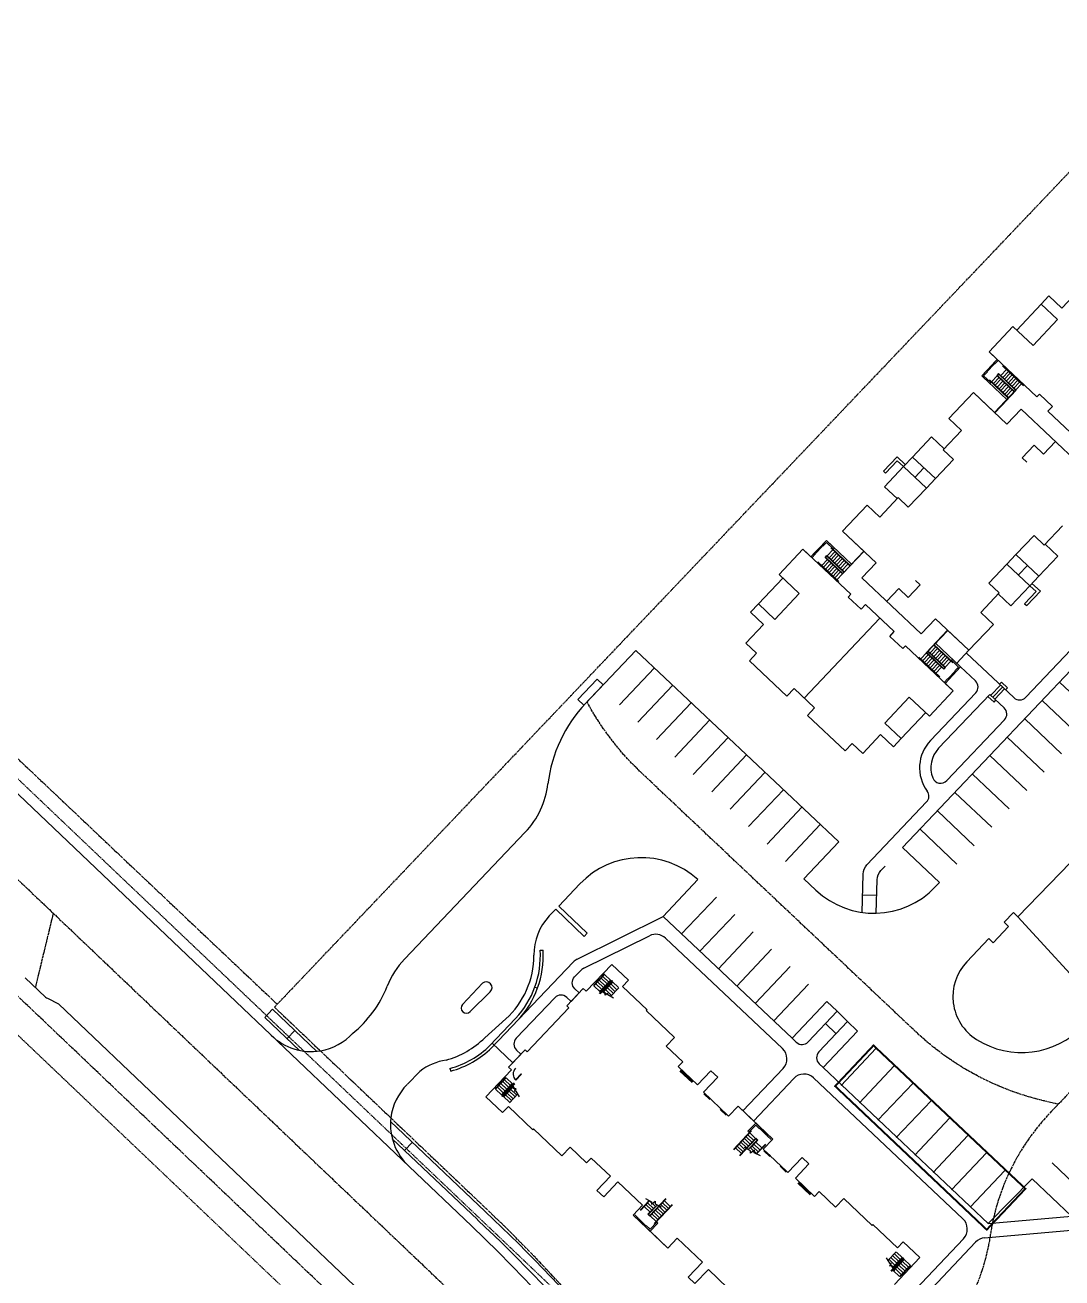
# Model space of a CAD drawing. Header units: feet. Extents: x 2327405 to 2393004, y 6977726 to 7089689.
# Drawn here: x 2341742.8 to 2342110.9, y 7039586.6 to 7040031.4 of the extents above; entities that cross this region are included whole.
import ezdxf

# ---------------------------------------------------------------- set-up
doc = ezdxf.new("R2010")
doc.units = ezdxf.units.FT
doc.header["$MEASUREMENT"] = 0
for name, pattern in [('CNTR50', [0.9, 0.75, -0.05, 0.05, -0.05]), ('HIDN50', [0.1875, 0.125, -0.0625]), ('PHANTOM2', [1.25, 0.625, -0.125, 0.125, -0.125, 0.125, -0.125]), ('PHNTM50', [1.5, 1, -0.1, 0.1, -0.1, 0.1, -0.1])]:
    doc.linetypes.add(name, pattern=pattern)
doc.layers.get('0').update_dxf_attribs({"linetype": 'CONTINUOUS'})
for name, color, linetype in [('e-sd cl', 252, 'CNTR50'), ('s-adjoiner', 252, 'PHANTOM2'), ('s-apts', 252, 'CONTINUOUS'), ('s-apts-sd', 252, 'CNTR50'), ('s-curb', 55, 'CONTINUOUS'), ('s-EASE', 251, 'HIDN50'), ('s-row', 252, 'PHNTM50'), ('s-w', 251, 'HIDN50')]:
    doc.layers.add(name, color=color, linetype=linetype)

# ---------------------------------------------------------------- blocks, each defined once
blk = doc.blocks.new('2005042-10b')
at = {"layer": 's-adjoiner'}
blk.add_line((2341831.33988, 7039682.74116), (2342185.32556, 7040054.66391), dxfattribs=at)
at = {"layer": 's-apts'}
for p, q in [((2342103.50661, 7039932.31971), (2342094.81566, 7039923.10496)), ((2342086.55392, 7039911.30892), (2342087.869, 7039912.70326)), ((2342088.23274, 7039912.36019), (2342086.91766, 7039910.96586)), ((2342084.03812, 7039908.64149), (2342082.37998, 7039906.88341)), ((2342083.08678, 7039906.90409), (2342084.40186, 7039908.29842)), ((2342084.40186, 7039908.29842), (2342084.03812, 7039908.64149)), ((2342084.33435, 7039908.5912), (2342086.62144, 7039911.01614)), ((2342084.45559, 7039908.47685), (2342086.74268, 7039910.90179)), ((2342086.91766, 7039910.96586), (2342086.55392, 7039911.30892)), ((2342089.18728, 7039906.93517), (2342091.18848, 7039909.05699)), ((2342089.79415, 7039910.37207), (2342097.25083, 7039903.33926)), ((2342089.85414, 7039906.30622), (2342091.85534, 7039908.42804)), ((2342089.9085, 7039910.49332), (2342097.36518, 7039903.4605)), ((2342090.52099, 7039905.67727), (2342092.5222, 7039907.79909)), ((2342082.37998, 7039906.88341), (2342085.2899, 7039904.1389)), ((2342085.63297, 7039904.50264), (2342083.08678, 7039906.90409)), ((2342085.04843, 7039905.34033), (2342091.77763, 7039898.99364)), ((2342085.16278, 7039905.46157), (2342091.89198, 7039899.11489)), ((2342085.63297, 7039904.50264), (2342085.2899, 7039904.1389)), ((2342087.89147, 7039906.89726), (2342085.89026, 7039904.77544)), ((2342088.55833, 7039906.26831), (2342086.55712, 7039904.14649)), ((2342089.22518, 7039905.63936), (2342087.22398, 7039903.51754)), ((2342088.39917, 7039907.67848), (2342087.77022, 7039907.01162)), ((2342087.77022, 7039907.01162), (2342093.89319, 7039901.23671)), ((2342089.89204, 7039905.01041), (2342087.89084, 7039902.88859)), ((2342088.40607, 7039907.44287), (2342088.00582, 7039907.01851)), ((2342088.02098, 7039907.00422), (2342094.00754, 7039901.35796)), ((2342088.39917, 7039907.67848), (2342094.61307, 7039901.8178)), ((2342088.42122, 7039907.42858), (2342094.40778, 7039901.78232)), ((2342090.5589, 7039904.38146), (2342088.55769, 7039902.25964)), ((2342091.22576, 7039903.75251), (2342089.22455, 7039901.63069)), ((2342091.18785, 7039905.04832), (2342093.18906, 7039907.17014)), ((2342091.85471, 7039904.41937), (2342093.85591, 7039906.54119)), ((2342092.52157, 7039903.79042), (2342094.52277, 7039905.91224)), ((2342093.18842, 7039903.16147), (2342095.18963, 7039905.28329)), ((2342093.85528, 7039902.53252), (2342095.85649, 7039904.65434)), ((2342094.52214, 7039901.90357), (2342096.52334, 7039904.02539)), ((2342086.94614, 7039893.87096), (2342094.40778, 7039901.78232)), ((2342087.03708, 7039893.7852), (2342094.61307, 7039901.8178)), ((2342091.89262, 7039903.12356), (2342089.89141, 7039901.00174)), ((2342092.55947, 7039902.49461), (2342090.55827, 7039900.37279)), ((2342093.22633, 7039901.86566), (2342091.22512, 7039899.74384)), ((2342057.81612, 7039878.04502), (2342064.56304, 7039885.19858)), ((2342064.56304, 7039885.19858), (2342069.04887, 7039880.96774)), ((2342100.96253, 7039882.25504), (2342096.73141, 7039877.7689)), ((2342104.35744, 7039879.05311), (2342100.96253, 7039882.25504)), ((2342108.58856, 7039883.53924), (2342104.35744, 7039879.05311)), ((2342052.36269, 7039878.09273), (2342047.55978, 7039873.00034)), ((2342052.40587, 7039876.68105), (2342048.28909, 7039872.31615)), ((2342096.73141, 7039877.7689), (2342098.42886, 7039876.16794)), ((2342054.61419, 7039874.6501), (2342047.86726, 7039867.49654)), ((2342061.87773, 7039874.21428), (2342058.6758, 7039870.81937)), ((2342062.73742, 7039866.98863), (2342065.93935, 7039870.38354)), ((2342047.86726, 7039867.49654), (2342052.35309, 7039863.26571)), ((2342025.67041, 7039846.39158), (2342023.38332, 7039843.96665)), ((2342025.79166, 7039846.27723), (2342023.50457, 7039843.85229)), ((2342025.6029, 7039846.68436), (2342027.26104, 7039848.44244)), ((2342025.96664, 7039846.3413), (2342025.6029, 7039846.68436)), ((2342027.28172, 7039847.73563), (2342025.96664, 7039846.3413)), ((2342027.26104, 7039848.44244), (2342030.17096, 7039845.69793)), ((2342029.8279, 7039845.33419), (2342027.28172, 7039847.73563)), ((2342028.84312, 7039845.74751), (2342035.57232, 7039839.40083)), ((2342028.95747, 7039845.86876), (2342035.68667, 7039839.52207)), ((2342029.8279, 7039845.33419), (2342030.17096, 7039845.69793)), ((2342109.42376, 7039842.88793), (2342104.93793, 7039847.11877)), ((2342023.08709, 7039844.01693), (2342021.77202, 7039842.62259)), ((2342022.13576, 7039842.27953), (2342023.45083, 7039843.67387)), ((2342023.45083, 7039843.67387), (2342023.08709, 7039844.01693)), ((2342027.6073, 7039841.64375), (2342025.6061, 7039839.52194)), ((2342028.27416, 7039841.0148), (2342026.27295, 7039838.89298)), ((2342026.8192, 7039842.38706), (2342027.44815, 7039843.05392)), ((2342026.8192, 7039842.38706), (2342033.0331, 7039836.52638)), ((2342027.0548, 7039842.39395), (2342027.45504, 7039842.81832)), ((2342027.06995, 7039842.37966), (2342033.05652, 7039836.7334)), ((2342027.44815, 7039843.05392), (2342033.57111, 7039837.27901)), ((2342027.4702, 7039842.80402), (2342033.45676, 7039837.15776)), ((2342027.56939, 7039842.93956), (2342029.5706, 7039845.06138)), ((2342028.23625, 7039842.31061), (2342030.23746, 7039844.43243)), ((2342028.90311, 7039841.68166), (2342030.90432, 7039843.80348)), ((2342029.56997, 7039841.05271), (2342031.57117, 7039843.17453)), ((2342030.23682, 7039840.42376), (2342032.23803, 7039842.54558)), ((2342030.90368, 7039839.79481), (2342032.90489, 7039841.91663)), ((2342031.57054, 7039839.16586), (2342033.57175, 7039841.28768)), ((2342040.60909, 7039844.55899), (2342033.0331, 7039836.52638)), ((2342040.51816, 7039844.64475), (2342033.05652, 7039836.7334)), ((2342091.35167, 7039840.00093), (2342094.5536, 7039843.39584)), ((2342102.67683, 7039835.73437), (2342109.42376, 7039842.88793)), ((2342024.0974, 7039840.71577), (2342031.55408, 7039833.68296)), ((2342024.21176, 7039840.83701), (2342031.66844, 7039833.8042)), ((2342028.94102, 7039840.38585), (2342026.93981, 7039838.26403)), ((2342029.60787, 7039839.7569), (2342027.60667, 7039837.63508)), ((2342030.27473, 7039839.12795), (2342028.27353, 7039837.00613)), ((2342030.94159, 7039838.499), (2342028.94038, 7039836.37718)), ((2342031.60845, 7039837.87005), (2342029.60724, 7039835.74823)), ((2342032.2753, 7039837.2411), (2342030.2741, 7039835.11928)), ((2342032.94216, 7039836.61215), (2342030.94096, 7039834.49033)), ((2342032.2374, 7039838.53691), (2342034.2386, 7039840.65873)), ((2342032.90426, 7039837.90796), (2342034.90546, 7039840.02978)), ((2342098.61522, 7039839.56511), (2342095.41329, 7039836.1702)), ((2342142.23632, 7039839.34044), (2342098.04735, 7039792.74568)), ((2342003.10323, 7039825.865), (2342011.79419, 7039835.07976)), ((2342060.55961, 7039832.61557), (2342056.32849, 7039828.12944)), ((2342058.86216, 7039834.21654), (2342060.55961, 7039832.61557)), ((2342099.4749, 7039832.33946), (2342092.72798, 7039825.1859)), ((2342052.93358, 7039831.33137), (2342048.70246, 7039826.84524)), ((2342056.32849, 7039828.12944), (2342052.93358, 7039831.33137)), ((2342092.72798, 7039825.1859), (2342088.24215, 7039829.41673)), ((2342019.4098, 7039792.38638), (2342046.28315, 7039820.87938)), ((2342070.25394, 7039816.59928), (2342062.67795, 7039808.56667)), ((2342070.34488, 7039816.51351), (2342062.88324, 7039808.60215)), ((2342064.06469, 7039808.51881), (2342066.0659, 7039810.64063)), ((2342064.73155, 7039807.88986), (2342066.73275, 7039810.01168)), ((2342072.12824, 7039804.9229), (2342065.39904, 7039811.26958)), ((2342072.24259, 7039805.04415), (2342065.51339, 7039811.39083)), ((2341941.85755, 7039790.648), (2341959.64636, 7039809.34736)), ((2342031.63633, 7039741.38822), (2341959.64636, 7039809.34736)), ((2342067.38252, 7039799.89116), (2342059.92584, 7039806.92397)), ((2342067.49687, 7039800.01241), (2342060.04019, 7039807.04522)), ((2342062.76888, 7039808.48091), (2342060.76768, 7039806.35909)), ((2342063.43574, 7039807.85196), (2342061.43453, 7039805.73014)), ((2342064.1026, 7039807.22301), (2342062.10139, 7039805.10119)), ((2342068.89185, 7039802.706), (2342062.67795, 7039808.56667)), ((2342064.76945, 7039806.59406), (2342062.76825, 7039804.47224)), ((2342068.8698, 7039802.95589), (2342062.88324, 7039808.60215)), ((2342069.27004, 7039803.38026), (2342063.28348, 7039809.02652)), ((2342069.5208, 7039803.37286), (2342063.39783, 7039809.14777)), ((2342065.43631, 7039805.96511), (2342063.43511, 7039803.84329)), ((2342065.3984, 7039807.26091), (2342067.39961, 7039809.38273)), ((2342066.06526, 7039806.63196), (2342068.06647, 7039808.75378)), ((2342066.73212, 7039806.00301), (2342068.73333, 7039808.12483)), ((2342067.39898, 7039805.37406), (2342069.40018, 7039807.49588)), ((2342068.06583, 7039804.74511), (2342070.06704, 7039806.86693)), ((2342068.73269, 7039804.11616), (2342070.7339, 7039806.23798)), ((2342069.39955, 7039803.48721), (2342071.40076, 7039805.60903)), ((2342071.65805, 7039805.88183), (2342072.00112, 7039806.24558)), ((2342071.65805, 7039805.88183), (2342074.20424, 7039803.48039)), ((2342074.91104, 7039803.50106), (2342072.00112, 7039806.24558)), ((2342073.5167, 7039804.81614), (2342077.86218, 7039809.42352)), ((2342076.94374, 7039808.44973), (2342093.81821, 7039792.62196)), ((2341953.8347, 7039790.08017), (2341966.19091, 7039803.16926)), ((2342116.25903, 7039804.68276), (2342054.32765, 7039739.37961)), ((2342066.10317, 7039805.33615), (2342064.10196, 7039803.21434)), ((2342066.77003, 7039804.7072), (2342064.76882, 7039802.58538)), ((2342067.43688, 7039804.07825), (2342065.43568, 7039801.95643)), ((2342068.10374, 7039803.4493), (2342066.10254, 7039801.32748)), ((2342068.88495, 7039802.9416), (2342069.2852, 7039803.36596)), ((2342068.89185, 7039802.706), (2342069.5208, 7039803.37286)), ((2342072.83543, 7039801.90762), (2342070.54833, 7039799.48269)), ((2342072.95667, 7039801.79327), (2342070.66958, 7039799.36833)), ((2342074.20424, 7039803.48039), (2342072.88916, 7039802.08605)), ((2342072.88916, 7039802.08605), (2342073.2529, 7039801.74298)), ((2342073.2529, 7039801.74298), (2342074.91104, 7039803.50106)), ((2342080.14217, 7039798.59442), (2342074.91104, 7039803.50106)), ((2341960.37924, 7039783.90207), (2341972.73545, 7039796.99115)), ((2342069.05828, 7039798.02428), (2342070.37336, 7039799.41862)), ((2342070.7371, 7039799.07555), (2342069.42202, 7039797.68122)), ((2342070.37336, 7039799.41862), (2342070.7371, 7039799.07555)), ((2342085.62454, 7039793.45212), (2342089.06333, 7039797.07813)), ((2342088.70053, 7039797.42219), (2342089.38867, 7039798.14779)), ((2342089.38867, 7039798.14779), (2342091.5768, 7039796.09539)), ((2342123.1265, 7039785.76619), (2342110.06592, 7039798.15243)), ((2342064.18266, 7039777.38236), (2342080.26657, 7039794.34194)), ((2342067.08503, 7039774.62986), (2342085.25985, 7039793.79418)), ((2342084.57573, 7039793.06482), (2342086.75984, 7039791.01618)), ((2342085.25985, 7039793.79418), (2342090.35345, 7039789.01654)), ((2342086.35013, 7039792.76399), (2342089.78892, 7039796.39)), ((2342087.07572, 7039792.07586), (2342090.51451, 7039795.70187)), ((2342090.88866, 7039795.36979), (2342091.5768, 7039796.09539)), ((2341966.92379, 7039777.72397), (2341979.27999, 7039790.81305)), ((2342086.75984, 7039791.01618), (2342087.44798, 7039791.74178)), ((2342116.93334, 7039779.23589), (2342103.87277, 7039791.62213)), ((2341973.46833, 7039771.54586), (2341985.82454, 7039784.63495)), ((2342053.78441, 7039778.06476), (2342062.47536, 7039787.27952)), ((2342090.47785, 7039784.76406), (2342069.98884, 7039763.15955)), ((2342110.74018, 7039772.70559), (2342097.67961, 7039785.09183)), ((2341980.01287, 7039765.36776), (2341992.36908, 7039778.45684)), ((2342104.54703, 7039766.17529), (2342091.48645, 7039778.56153)), ((2341986.55741, 7039759.18966), (2341998.91362, 7039772.27874)), ((2342098.35387, 7039759.64499), (2342085.2933, 7039772.03123)), ((2341993.10196, 7039753.01155), (2342005.45816, 7039766.10064)), ((2342092.16072, 7039753.11469), (2342079.10014, 7039765.50093)), ((2341999.6465, 7039746.83345), (2342012.00271, 7039759.92253)), ((2342085.96757, 7039746.58438), (2342072.907, 7039758.97062)), ((2342006.19104, 7039740.65535), (2342018.54725, 7039753.74443)), ((2342079.77443, 7039740.05407), (2342066.71385, 7039752.44031)), ((2341877.54781, 7039699.83275), (2341920.36613, 7039744.84278)), ((2342012.73558, 7039734.47724), (2342025.09179, 7039747.56633)), ((2342073.58128, 7039733.52375), (2342060.52071, 7039745.91)), ((2342019.28013, 7039728.29914), (2342031.63633, 7039741.38822)), ((2342067.38827, 7039726.99332), (2342054.32765, 7039739.37961)), ((2341939.74098, 7039726.49794), (2341932.24529, 7039718.62244)), ((2341981.64736, 7039728.01754), (2341969.29487, 7039714.93238)), ((2342023.55182, 7039724.26662), (2342019.28013, 7039728.29914)), ((2342067.38827, 7039726.99332), (2342065.91322, 7039725.43796)), ((2341988.19562, 7039721.84337), (2341975.83941, 7039708.75428)), ((2341931.16112, 7039717.48333), (2341928.90856, 7039715.11663)), ((2341941.30213, 7039707.83139), (2341931.16112, 7039717.48333)), ((2341942.3863, 7039708.9705), (2341932.24529, 7039718.62244)), ((2341938.78916, 7039699.79664), (2341969.29487, 7039714.93238)), ((2342015.10667, 7039671.68566), (2341969.29487, 7039714.93238)), ((2341994.74016, 7039715.66526), (2341982.38396, 7039702.57618)), ((2342093.65312, 7039716.33373), (2342090.39004, 7039712.89279)), ((2342091.94355, 7039711.37861), (2342090.39004, 7039712.89279)), ((2342095.18364, 7039714.84196), (2342093.65312, 7039716.33373)), ((2341941.19975, 7039696.52739), (2341964.49995, 7039708.08804)), ((2341942.3863, 7039708.9705), (2341941.30213, 7039707.83139)), ((2342001.28471, 7039709.48716), (2341988.9285, 7039696.39807)), ((2342011.69122, 7039668.03392), (2341970.15453, 7039707.2449)), ((2342007.82925, 7039703.30906), (2341995.47304, 7039690.21997)), ((2342084.88624, 7039707.08897), (2342077.09929, 7039698.87756)), ((2342086.49681, 7039705.51917), (2342084.88624, 7039707.08897)), ((2341908.40062, 7039668.30449), (2341937.38955, 7039698.76463)), ((2341948.48007, 7039694.5126), (2341944.63094, 7039690.46812)), ((2341948.6008, 7039694.3977), (2341944.75167, 7039690.35322)), ((2341950.77687, 7039692.2117), (2341948.54335, 7039694.33734)), ((2342014.37379, 7039697.13095), (2342002.01758, 7039684.04187)), ((2341905.23929, 7039691.19776), (2341898.06304, 7039683.69476)), ((2341946.98519, 7039688.22758), (2341944.75167, 7039690.35322)), ((2341947.49641, 7039689.0065), (2341945.38362, 7039691.01724)), ((2341948.12835, 7039689.67052), (2341946.01557, 7039691.68126)), ((2341948.7603, 7039690.33454), (2341946.64751, 7039692.34528)), ((2341951.04268, 7039692.1888), (2341946.65689, 7039687.58042)), ((2341950.65614, 7039692.3266), (2341946.86446, 7039688.34248)), ((2341951.28414, 7039691.959), (2341946.96, 7039687.41541)), ((2341950.77687, 7039692.2117), (2341946.98519, 7039688.22758)), ((2341949.39225, 7039690.99856), (2341947.27946, 7039693.0093)), ((2341951.32016, 7039691.69465), (2341947.80802, 7039688.00426)), ((2341950.02419, 7039691.66258), (2341947.91141, 7039693.67332)), ((2341951.44089, 7039691.57975), (2341947.95958, 7039687.92176)), ((2341950.177, 7039690.25171), (2341952.16905, 7039688.35587)), ((2341950.80894, 7039690.91573), (2341952.801, 7039689.01989)), ((2341951.04268, 7039692.1888), (2341951.28414, 7039691.959)), ((2341951.32016, 7039691.69465), (2341953.43295, 7039689.68391)), ((2342020.91833, 7039690.95285), (2342008.56213, 7039677.86376)), ((2341907.91473, 7039688.22421), (2341900.78925, 7039681.19949)), ((2341939.48104, 7039687.77663), (2341936.60855, 7039684.75836)), ((2341948.28115, 7039688.25966), (2341949.31353, 7039687.27714)), ((2341948.9131, 7039688.92367), (2341950.90516, 7039687.02783)), ((2341949.54505, 7039689.58769), (2341951.5371, 7039687.69185)), ((2341953.61113, 7039689.62937), (2341950.64266, 7039686.51025)), ((2341846.37307, 7039667.05337), (2341830.65105, 7039682.01716)), ((2342027.46288, 7039684.77475), (2342015.10667, 7039671.68566)), ((2342031.10268, 7039681.27925), (2342020.82484, 7039670.40982)), ((2342027.46288, 7039684.77475), (2342031.10268, 7039681.27925)), ((2342031.10268, 7039681.27925), (2342034.67919, 7039677.78621)), ((2341840.21789, 7039667.38956), (2341827.89346, 7039679.11963)), ((2341913.46333, 7039678.60457), (2341905.968, 7039671.86066)), ((2341907.84705, 7039669.17336), (2341916.95792, 7039678.74662)), ((2342034.80854, 7039677.65774), (2342024.59563, 7039666.85699)), ((2342026.91043, 7039676.98682), (2342030.68671, 7039673.29866)), ((2342034.67919, 7039677.78621), (2342038.25965, 7039674.22995)), ((2342038.25965, 7039674.22995), (2342026.07943, 7039661.32729)), ((2342015.10667, 7039671.68566), (2342016.58566, 7039670.28948)), ((2342044.8042, 7039668.05185), (2342032.44799, 7039654.96277)), ((2341915.92666, 7039663.02684), (2341918.79914, 7039666.0451)), ((2341974.66853, 7039661.65126), (2341976.27712, 7039663.34149)), ((2341882.94714, 7039659.93825), (2341878.53649, 7039655.41685)), ((2341918.95305, 7039659.11125), (2341916.88486, 7039656.9381)), ((2341919.06171, 7039659.00784), (2341916.99352, 7039656.83469)), ((2341919.06171, 7039659.00784), (2341918.95305, 7039659.11125)), ((2341979.58436, 7039655.9375), (2341975.23806, 7039660.07388)), ((2341979.81416, 7039656.17896), (2341975.46786, 7039660.31534)), ((2342011.89196, 7039660.96277), (2341997.63799, 7039645.88836)), ((2342024.71608, 7039662.6143), (2342026.07943, 7039661.32729)), ((2342084.72309, 7039605.96717), (2342026.07943, 7039661.32729)), ((2342051.34874, 7039661.87375), (2342038.99253, 7039648.78466)), ((2341909.64406, 7039653.70563), (2341913.4932, 7039657.75011)), ((2341909.7648, 7039653.59073), (2341913.61393, 7039657.63521)), ((2341912.56698, 7039652.30437), (2341910.45419, 7039654.31511)), ((2341913.19893, 7039652.96839), (2341911.08614, 7039654.97913)), ((2341913.83087, 7039653.63241), (2341911.71809, 7039655.64315)), ((2341911.93503, 7039651.64035), (2341915.72671, 7039655.62447)), ((2341912.05576, 7039651.52545), (2341915.84744, 7039655.50957)), ((2341912.09178, 7039651.2611), (2341916.47757, 7039655.86948)), ((2341912.33324, 7039651.0313), (2341916.65738, 7039655.5749)), ((2341914.46282, 7039654.29643), (2341912.35003, 7039656.30717)), ((2341912.59905, 7039651.00841), (2341916.11119, 7039654.69879)), ((2341912.71978, 7039650.89351), (2341916.20109, 7039654.5515)), ((2341915.09477, 7039654.96045), (2341912.98198, 7039656.97119)), ((2341915.84744, 7039655.50957), (2341913.61393, 7039657.63521)), ((2341915.87952, 7039654.2136), (2341916.91189, 7039653.23109)), ((2341916.99352, 7039656.83469), (2341916.88486, 7039656.9381)), ((2342015.66502, 7039657.41234), (2342001.39095, 7039642.31666)), ((2342075.70481, 7039607.60455), (2342022.73032, 7039657.61291)), ((2342057.89328, 7039655.69564), (2342045.53708, 7039642.60656)), ((2341912.05576, 7039651.52545), (2341909.82225, 7039653.65109)), ((2341912.09178, 7039651.2611), (2341912.33324, 7039651.0313)), ((2341912.59905, 7039651.00841), (2341914.71184, 7039648.99767)), ((2341913.35173, 7039651.55753), (2341915.34378, 7039649.66169)), ((2341913.98368, 7039652.22154), (2341915.97573, 7039650.3257)), ((2341914.61562, 7039652.88556), (2341916.60768, 7039650.98972)), ((2341914.77512, 7039648.8224), (2341917.74359, 7039651.94152)), ((2341915.24757, 7039653.54958), (2341917.23963, 7039651.65374)), ((2341983.74917, 7039651.97385), (2341985.92233, 7039649.90566)), ((2341983.97897, 7039652.21531), (2341986.15212, 7039650.14712)), ((2341991.7182, 7039644.38972), (2341989.54505, 7039646.45791)), ((2341991.948, 7039644.63118), (2341989.77484, 7039646.69937)), ((2342002.16133, 7039641.58349), (2341995.88333, 7039647.55826)), ((2342064.43782, 7039649.51754), (2342052.08162, 7039636.42846)), ((2341906.10967, 7039610.19767), (2341872.55775, 7039642.13149)), ((2342002.16133, 7039641.58349), (2341999.40374, 7039638.68595)), ((2341999.76594, 7039638.34125), (2342002.17882, 7039640.8766)), ((2342003.91192, 7039639.91745), (2342002.16133, 7039641.58349)), ((2342002.17882, 7039640.8766), (2342003.56723, 7039639.55525)), ((2342070.98237, 7039643.33944), (2342058.62616, 7039630.25035)), ((2342000.60625, 7039638.92201), (2341994.22933, 7039632.22146)), ((2342000.72698, 7039638.80711), (2341994.35006, 7039632.10656)), ((2342000.88647, 7039634.74395), (2341998.77369, 7039636.75469)), ((2341999.76594, 7039638.34125), (2341999.40374, 7039638.68595)), ((2342001.51842, 7039635.40797), (2341999.40563, 7039637.41871)), ((2342002.15037, 7039636.07199), (2342000.03758, 7039638.08273)), ((2342003.56723, 7039639.55525), (2342003.91192, 7039639.91745)), ((2342003.74541, 7039639.50072), (2342006.16002, 7039637.20273)), ((2342003.86031, 7039639.62145), (2342006.27492, 7039637.32346)), ((2342006.2233, 7039637.02747), (2342006.568, 7039637.38966)), ((2342007.6117, 7039635.70612), (2342006.2233, 7039637.02747)), ((2342006.568, 7039637.38966), (2342007.9564, 7039636.06832)), ((2342077.52691, 7039637.16133), (2342065.1707, 7039624.07225)), ((2341903.35197, 7039607.30024), (2341873.17695, 7039636.02002)), ((2341997.09479, 7039630.75984), (2341994.982, 7039632.77058)), ((2341997.72674, 7039631.42386), (2341995.61395, 7039633.4346)), ((2341998.35869, 7039632.08788), (2341996.2459, 7039634.09862)), ((2342002.26527, 7039636.19272), (2341996.46285, 7039630.09582)), ((2342002.25674, 7039635.942), (2341996.58358, 7039629.98092)), ((2341998.99063, 7039632.7519), (2341996.87785, 7039634.76264)), ((2341999.62258, 7039633.41591), (2341997.50979, 7039635.42665)), ((2342000.25453, 7039634.07993), (2341998.14174, 7039636.09067)), ((2342002.67929, 7039635.53985), (2341999.51296, 7039632.21282)), ((2342002.92928, 7039635.56077), (2342000.2866, 7039632.78397)), ((2342000.2866, 7039632.78397), (2342002.39939, 7039630.77323)), ((2342000.91854, 7039633.44799), (2342003.03133, 7039631.43725)), ((2342001.55049, 7039634.11201), (2342003.66328, 7039632.10127)), ((2342002.18244, 7039634.77602), (2342004.29523, 7039632.76528)), ((2342002.92928, 7039635.56077), (2342002.26527, 7039636.19272)), ((2342002.69365, 7039635.55494), (2342002.2711, 7039635.95709)), ((2342005.61657, 7039634.15369), (2342002.39939, 7039630.77323)), ((2342005.7373, 7039634.03879), (2342002.50156, 7039630.63883)), ((2342005.22757, 7039631.99301), (2342007.40073, 7039629.92482)), ((2341942.15199, 7039627.48447), (2341943.76058, 7039629.1747)), ((2342004.99777, 7039631.75155), (2342007.17093, 7039629.68336)), ((2342084.07145, 7039630.98323), (2342071.71525, 7039617.89415)), ((2342012.9668, 7039624.16742), (2342010.79365, 7039626.23561)), ((2342013.1966, 7039624.40889), (2342011.02345, 7039626.47708)), ((2342090.616, 7039624.80513), (2342078.25979, 7039611.71604)), ((2342107.36468, 7039627.4574), (2342120.4253, 7039615.07111)), ((2342017.13161, 7039620.20377), (2342021.47791, 7039616.0674)), ((2342017.36141, 7039620.44524), (2342021.70771, 7039616.30886)), ((2342100.26491, 7039621.7869), (2342084.72309, 7039605.96717)), ((2342100.26491, 7039621.7869), (2342114.23209, 7039608.54085, 0)), ((2341964.57685, 7039608.55857), (2341970.37928, 7039614.65547)), ((2341964.58539, 7039608.80929), (2341970.25855, 7039614.77037)), ((2342023.08154, 7039615.57659), (2342024.69013, 7039617.26682)), ((2341961.10482, 7039610.7125), (2341964.34056, 7039614.11246)), ((2341961.22555, 7039610.59761), (2341964.44274, 7039613.97806)), ((2341964.65968, 7039609.97527), (2341962.5469, 7039611.98601)), ((2341965.29163, 7039610.63929), (2341963.17884, 7039612.65003)), ((2341965.92358, 7039611.30331), (2341963.81079, 7039613.31405)), ((2341963.91284, 7039609.19052), (2341966.55552, 7039611.96732)), ((2341964.16283, 7039609.21144), (2341967.32916, 7039612.53847)), ((2341966.55552, 7039611.96732), (2341964.44274, 7039613.97806)), ((2341965.95565, 7039610.00734), (2341968.06844, 7039607.9966)), ((2341966.11514, 7039605.94418), (2341972.49206, 7039612.64473)), ((2341966.23588, 7039605.82928), (2341972.61279, 7039612.52983)), ((2341966.58759, 7039610.67136), (2341968.70038, 7039608.66062)), ((2341967.21954, 7039611.33538), (2341969.33233, 7039609.32464)), ((2341967.85149, 7039611.9994), (2341969.96428, 7039609.98866)), ((2341968.48344, 7039612.66342), (2341970.59622, 7039610.65268)), ((2341969.11538, 7039613.32743), (2341971.22817, 7039611.31669)), ((2341969.74733, 7039613.99145), (2341971.86012, 7039611.98071)), ((2341960.27412, 7039607.36163), (2341958.88572, 7039608.68298)), ((2341959.23042, 7039609.04517), (2341960.61882, 7039607.72383)), ((2341960.61882, 7039607.72383), (2341960.27412, 7039607.36163)), ((2341962.98181, 7039605.12984), (2341960.5672, 7039607.42783)), ((2341963.09671, 7039605.25057), (2341960.6821, 7039607.54856)), ((2341963.91284, 7039609.19052), (2341964.57685, 7039608.55857)), ((2341964.14847, 7039609.19635), (2341964.57102, 7039608.7942)), ((2341967.07619, 7039606.41004), (2341964.6633, 7039603.87469)), ((2341964.68079, 7039603.1678), (2341967.43838, 7039606.06534)), ((2341964.69175, 7039608.6793), (2341966.80454, 7039606.66856)), ((2341965.3237, 7039609.34332), (2341967.43649, 7039607.33258)), ((2341967.07619, 7039606.41004), (2341967.43838, 7039606.06534)), ((2341963.27489, 7039605.19604), (2341962.9302, 7039604.83385)), ((2341962.9302, 7039604.83385), (2341964.68079, 7039603.1678)), ((2341964.6633, 7039603.87469), (2341963.27489, 7039605.19604)), ((2341964.68079, 7039603.1678), (2341970.95879, 7039597.19303)), ((2342083.43337, 7039600.83571), (2342115.55306, 7039603.63708)), ((2342038.79067, 7039555.4603), (2342080.23478, 7039599.2899)), ((2342056.78045, 7039580.30748), (2342075.90554, 7039600.53341)), ((2342052.067, 7039595.92889), (2342049.09853, 7039592.80977)), ((2342051.59455, 7039591.20171), (2342049.6025, 7039593.09755)), ((2342054.50888, 7039593.71999), (2342050.18474, 7039589.1764)), ((2342052.2265, 7039591.86573), (2342050.23444, 7039593.76157)), ((2342054.75034, 7039593.49019), (2342050.36455, 7039588.88181)), ((2342054.12234, 7039593.85779), (2342050.64103, 7039590.19979)), ((2342054.24307, 7039593.74289), (2342050.73093, 7039590.0525)), ((2342052.85845, 7039592.52975), (2342050.86639, 7039594.42559)), ((2342054.78636, 7039593.22584), (2342050.99468, 7039589.24173)), ((2342054.90709, 7039593.11094), (2342051.11541, 7039589.12683)), ((2342053.49039, 7039593.19377), (2342051.49834, 7039595.08961)), ((2342054.24307, 7039593.74289), (2342052.13028, 7039595.75363)), ((2342054.27514, 7039592.44692), (2342056.38793, 7039590.43618)), ((2342054.75034, 7039593.49019), (2342054.50888, 7039593.71999)), ((2342054.78636, 7039593.22584), (2342057.01988, 7039591.1002)), ((2342050.96261, 7039590.53769), (2342049.93023, 7039591.5202)), ((2342050.99468, 7039589.24173), (2342053.22819, 7039587.11609)), ((2342051.74735, 7039589.79084), (2342053.86014, 7039587.7801)), ((2342052.3793, 7039590.45486), (2342054.49209, 7039588.44412)), ((2342053.01125, 7039591.11888), (2342055.12404, 7039589.10814)), ((2342057.07733, 7039591.16056), (2342053.22819, 7039587.11609)), ((2342057.19806, 7039591.04566), (2342053.34893, 7039587.00119)), ((2342053.6432, 7039591.7829), (2342055.75598, 7039589.77216))]:
    blk.add_line(p, q, dxfattribs=at)
for points in [[(2342111.11308, 7039853.6661), (2342104.59487, 7039846.75503), (2342100.95746, 7039850.18567), (2342094.5536, 7039843.39584), (2342102.67683, 7039835.73437), (2342099.4749, 7039832.33946), (2342091.35167, 7039840.00093), (2342084.94781, 7039833.21111), (2342088.58522, 7039829.78047), (2342082.067, 7039822.8694), (2342086.55313, 7039818.63828), (2342077.86218, 7039809.42352), (2342070.34488, 7039816.51351), (2342065.9994, 7039811.90613), (2342074.91104, 7039803.50106), (2342069.42202, 7039797.68122), (2342072.27132, 7039794.99388), (2342063.80908, 7039786.02162), (2342056.65551, 7039792.76854), (2342047.96456, 7039783.55378), (2342053.78441, 7039778.06476), (2342051.0399, 7039775.15484), (2342046.43252, 7039779.50031), (2342040.14301, 7039772.83174), (2342036.38436, 7039776.37673), (2342033.86856, 7039773.7093), (2342020.53141, 7039786.28831), (2342023.04721, 7039788.95574), (2342015.7724, 7039795.81702), (2342013.2566, 7039793.14959), (2341999.91945, 7039805.7286), (2342002.43525, 7039808.39603), (2341998.6766, 7039811.94102), (2342004.9661, 7039818.6096), (2342000.35872, 7039822.95508), (2342003.10323, 7039825.865), (2342008.92308, 7039820.37598), (2342017.61403, 7039829.59074), (2342010.46047, 7039836.33766), (2342018.92272, 7039845.30993), (2342021.77202, 7039842.62259), (2342027.26104, 7039848.44244), (2342036.17268, 7039840.03737), (2342040.51816, 7039844.64475), (2342033.00085, 7039851.73474), (2342041.69181, 7039860.9495), (2342046.17794, 7039856.71838), (2342052.69615, 7039863.62945), (2342056.33356, 7039860.19881), (2342062.73742, 7039866.98863), (2342054.61419, 7039874.6501), (2342057.81612, 7039878.04502), (2342065.93935, 7039870.38354), (2342072.34321, 7039877.17336), (2342068.7058, 7039880.604), (2342075.22402, 7039887.51507), (2342070.73789, 7039891.74619), (2342079.42884, 7039900.96095), (2342087.03708, 7039893.7852), (2342091.38255, 7039898.39258), (2342082.37998, 7039906.88341), (2342087.869, 7039912.70326), (2342085.0197, 7039915.39059), (2342093.48194, 7039924.36286), (2342100.63551, 7039917.61593), (2342109.32646, 7039926.83069), (2342103.50661, 7039932.31971), (2342106.25112, 7039935.22964), (2342110.8585, 7039930.88416), (2342117.14801, 7039937.55274)], [(2342116.10024, 7039884.70219), (2342105.91551, 7039894.30798), (2342107.51647, 7039896.00544), (2342102.90909, 7039900.35092), (2342101.99426, 7039899.38094), (2342085.0197, 7039915.39059), (2342093.48194, 7039924.36286), (2342100.63551, 7039917.61593), (2342109.32646, 7039926.83069), (2342103.50661, 7039932.31971), (2342106.25112, 7039935.22964), (2342110.8585, 7039930.88416), (2342117.14801, 7039937.55274)], [(2342111.11308, 7039853.6661), (2342104.59487, 7039846.75503), (2342100.95746, 7039850.18567), (2342094.5536, 7039843.39584), (2342102.67683, 7039835.73437), (2342099.4749, 7039832.33946), (2342091.35167, 7039840.00093), (2342084.94781, 7039833.21111), (2342088.58522, 7039829.78047), (2342082.067, 7039822.8694), (2342086.55313, 7039818.63828), (2342077.86218, 7039809.42352), (2342065.97999, 7039820.63028), (2342060.94839, 7039815.29542), (2342039.85144, 7039835.19312), (2342044.88304, 7039840.52799), (2342033.00085, 7039851.73474), (2342041.69181, 7039860.9495), (2342046.17794, 7039856.71838), (2342052.69615, 7039863.62945), (2342056.33356, 7039860.19881), (2342062.73742, 7039866.98863), (2342054.61419, 7039874.6501), (2342057.81612, 7039878.04502), (2342065.93935, 7039870.38354), (2342072.34321, 7039877.17336), (2342068.7058, 7039880.604), (2342075.22402, 7039887.51507), (2342070.73789, 7039891.74619), (2342079.42884, 7039900.96095), (2342091.31103, 7039889.7542), (2342096.34263, 7039895.08906), (2342117.43958, 7039875.19135)], [(2342055.27992, 7039875.35596), (2342052.36269, 7039878.09273)], [(2342054.59379, 7039874.62848), (2342052.40587, 7039876.68105)], [(2342048.28909, 7039872.31615), (2342047.55978, 7039873.00034)], [(2342099.4749, 7039832.33946), (2342101.77185, 7039830.325)], [(2342100.13427, 7039833.09128), (2342103.21492, 7039830.3895)], [(2342101.77185, 7039830.325), (2342097.62825, 7039825.97842)], [(2342103.21492, 7039830.3895), (2342098.38072, 7039825.31849)], [(2342097.62825, 7039825.97842), (2342098.38072, 7039825.31849)], [(2341925.66811, 7039702.93662), (2341926.66637, 7039702.94439)], [(2341992.17359, 7039583.10003), (2341985.35231, 7039589.59185), (2341980.58398, 7039584.58153), (2341978.16937, 7039586.87952), (2341983.22494, 7039592.19167), (2341974.29087, 7039600.69422), (2341970.95879, 7039597.19303), (2341958.63, 7039608.89779), (2341961.97634, 7039612.41397), (2341953.28373, 7039620.68672), (2341948.22816, 7039615.37457), (2341945.81354, 7039617.67256), (2341950.58187, 7039622.68289), (2341943.76058, 7039629.1747), (2341942.15199, 7039627.48447), (2341936.29655, 7039633.0571), (2341933.36662, 7039629.97846), (2341923.34597, 7039639.51512), (2341923.05872, 7039639.21329), (2341914.36611, 7039647.48605), (2341912.29792, 7039645.3129), (2341906.38212, 7039650.94297), (2341915.45917, 7039660.48069), (2341914.43296, 7039661.45734), (2341920.29283, 7039667.6146), (2341921.01722, 7039666.92521), (2341935.83925, 7039682.49947), (2341935.11486, 7039683.18886), (2341940.97473, 7039689.34613), (2341942.00094, 7039688.36948), (2341951.078, 7039697.90721), (2341956.9938, 7039692.27713), (2341954.92561, 7039690.10398), (2341963.61822, 7039681.83122), (2341963.33097, 7039681.5294), (2341973.35162, 7039671.99274), (2341970.42168, 7039668.91411), (2341976.27712, 7039663.34149), (2341974.66853, 7039661.65126), (2341981.48981, 7039655.15944), (2341986.25814, 7039660.16977), (2341988.67275, 7039657.87178), (2341983.61718, 7039652.55963), (2341992.55125, 7039644.05707), (2341995.88333, 7039647.55826), (2342008.19786, 7039635.83852), (2342004.86578, 7039632.33733), (2342013.55839, 7039624.06457), (2342018.61397, 7039629.37672), (2342021.02858, 7039627.07873), (2342016.26025, 7039622.06841), (2342023.08154, 7039615.57659), (2342024.69013, 7039617.26682), (2342030.54557, 7039611.6942), (2342033.4755, 7039614.77283), (2342043.49615, 7039605.23618), (2342043.7834, 7039605.538), (2342052.47601, 7039597.26524), (2342054.5442, 7039599.4384), (2342060.46, 7039593.80832), (2342051.38295, 7039584.2706)], [(2341924.70069, 7039689.42268), (2341923.75168, 7039689.77042)], [(2341951.65002, 7039685.98643), (2341949.65742, 7039687.07121), (2341949.67692, 7039687.62988), (2341948.75963, 7039686.99067), (2341948.77913, 7039687.54935), (2341946.78653, 7039688.63413)], [(2341830.65105, 7039682.01716), (2341827.89346, 7039679.11963)], [(2341835.82838, 7039671.56738), (2341838.58608, 7039674.46481)], [(2341915.92666, 7039663.02684), (2341908.61752, 7039669.98294)], [(2341893.63151, 7039661.00878), (2341893.88954, 7039660.04264)], [(2341918.3166, 7039650.9613), (2341917.13459, 7039652.89781), (2341916.57756, 7039652.8507), (2341917.17062, 7039653.79848), (2341916.61359, 7039653.75137), (2341915.43157, 7039655.68787)], [(2341877.52309, 7039631.88347), (2341880.28079, 7039634.7809)], [(2342003.82875, 7039629.93985), (2342001.67085, 7039631.07634), (2342001.68855, 7039631.91467), (2342000.32597, 7039630.93698), (2342000.34367, 7039631.77532), (2341998.18577, 7039632.91181)], [(2341963.01338, 7039614.81145), (2341965.17127, 7039613.67496), (2341965.15357, 7039612.83662), (2341966.51615, 7039613.81431), (2341966.49845, 7039612.97597), (2341968.65635, 7039611.83948)], [(2342084.72309, 7039605.96717), (2342114.23209, 7039608.54085)], [(2342048.52552, 7039593.78999), (2342049.70754, 7039591.85348), (2342050.26456, 7039591.90059), (2342049.67151, 7039590.95282), (2342050.22853, 7039590.99993), (2342051.41055, 7039589.06342)]]:
    blk.add_lwpolyline(points, dxfattribs=at)
blk.add_lwpolyline([(2342033.86856, 7039773.7093), (2342036.38436, 7039776.37673), (2342040.14301, 7039772.83174), (2342046.43252, 7039779.50031), (2342051.0399, 7039775.15484), (2342053.78441, 7039778.06476), (2342047.96456, 7039783.55378), (2342056.65551, 7039792.76854), (2342063.80908, 7039786.02162), (2342072.27132, 7039794.99388), (2342055.29676, 7039811.00353), (2342054.38193, 7039810.03356), (2342049.77455, 7039814.37903), (2342051.37551, 7039816.07649), (2342041.19078, 7039825.68228), (2342039.58981, 7039823.98482), (2342034.98243, 7039828.3303), (2342035.89727, 7039829.30028), (2342018.92272, 7039845.30993), (2342010.46047, 7039836.33766), (2342017.61403, 7039829.59074), (2342008.92308, 7039820.37598), (2342003.10323, 7039825.865), (2342000.35872, 7039822.95508), (2342004.9661, 7039818.6096), (2341998.6766, 7039811.94102), (2342002.43525, 7039808.39603), (2341999.91945, 7039805.7286), (2342013.2566, 7039793.14959), (2342015.7724, 7039795.81702), (2342023.04721, 7039788.95574), (2342020.53141, 7039786.28831)], close=True, dxfattribs=at)
at = {"layer": 's-apts', "elevation": 0}
blk.add_lwpolyline([(2341941.1691, 7039789.92787), (2341938.98756, 7039791.98725), (2341945.88186, 7039799.23089), (2341948.0634, 7039797.1715)], close=True, dxfattribs=at)
for points in [[(2342095.18364, 7039714.84196), (2342158.73222, 7039780.33084), (2342185.10823, 7039753.19982), (2342123.01949, 7039684.5545), (2342095.18364, 7039714.84196)], [(2342040.10212, 7039722.58626), (2342045.10027, 7039722.45006)], [(2342086.49681, 7039705.51917), (2342091.94355, 7039711.37861)]]:
    blk.add_lwpolyline(points, dxfattribs=at)
for points in [[(2342039.93298, 7039716.37899), (2342040.30411, 7039729.99903, -0.184983264), (2342041.6743, 7039733.30347), (2342062.82637, 7039755.60714)], [(2342044.92702, 7039716.09194), (2342045.25008, 7039727.94817, -0.184983264), (2342046.62027, 7039731.25262), (2342048.13451, 7039732.84929)]]:
    blk.add_lwpolyline(points, format="xyb", dxfattribs=at)
at = {"layer": 's-apts'}
for points in [[(2341939.48104, 7039687.77663), (2341937.96698, 7039689.21756, -0.414213562), (2341937.86202, 7039693.4589), (2341939.80013, 7039695.49538)], [(2341936.60855, 7039684.75836), (2341935.09449, 7039686.19929, 0.414213562), (2341930.85315, 7039686.09433), (2341917.18012, 7039671.72738, 0.414213562), (2341917.28508, 7039667.48604), (2341918.79914, 7039666.0451)]]:
    blk.add_lwpolyline(points, format="xyb", dxfattribs=at)
at = {"layer": 's-apts', "const_width": 0.66667, "elevation": 0}
blk.add_lwpolyline([(2342030.36679, 7039654.69), (2342084.17902, 7039603.73377), (2342097.90951, 7039618.27866), (2342043.97597, 7039669.14539)], close=True, dxfattribs=at)
at = {"layer": 's-apts'}
for centre, radius, start, end in [((2342078.0898, 7039796.40632), 3, 316.5180046, 46.8332502), ((2342095.87058, 7039794.81006), 3, 226.8332502, 316.5180046), ((2341978.08388, 7039756.18567, 0.00003), 50, 136.4294866, 173.2993842), ((2342088.30108, 7039786.82844), 3, 316.5180046, 46.8332502), ((2342074.34093, 7039767.74859), 14, 136.5180046, 216.353756), ((2342074.34093, 7039767.74859), 10, 136.5180046, 201.1410711), ((2341898.63033, 7039765.52018, 0.00003), 30, 316.4294866, 353.2993842), ((2342067.81207, 7039765.22393), 3, 201.1410711, 316.5180046), ((2342060.6496, 7039757.67152), 3, 316.5180046, 36.353756), ((2341961.47172, 7039705.81521, -0.00014), 30, 47.7380196, 136.415447), ((2342044.1455, 7039746.08176, -0.00004), 30, 226.649784, 316.5180046), ((2341943.39571, 7039701.32814), 20, 136.415447, 180.4835248), ((2341966.72225, 7039703.60905, -0.00006), 5, 46.649784, 116.3888234), ((2341899.28361, 7039679.15535), 30, 136.4294866, 158.469647), ((2341893.39749, 7039700.90619), 30, 311.9792378, 0.4835248), ((2341893.31364, 7039700.92347), 32.41704, 316.8342837, 3.5604478), ((2341893.4542, 7039700.86877), 33.27696, 316.6628025, 3.5760925), ((2341941.01147, 7039695.31764), 5, 116.3888234, 136.4176388), ((2342090.1603, 7039686.49169), 18, 136.519784, 237.7048592), ((2341943.42205, 7039692.04839), 5, 116.3888234, 136.4176388), ((2341833.58598, 7039705.07455), 40.62566, 308.7266, 338.469647), ((2341906.57701, 7039689.71098), 2, 311.9792378, 131.9792378), ((2341899.43969, 7039682.46192), 1.84799, 138.1543243, 316.9104547), ((2341844.3203, 7039686.95205), 20, 225.0857076, 279.5507969), ((2341844.3203, 7039686.95205), 20, 279.5484658, 318.1508877), ((2342096.57167, 7039696.63538), 30, 237.7048592, 316.519784), ((2341884.10493, 7039693.93538), 31.06907, 285.3158246, 314.7240053), ((2341885.41574, 7039691.77121), 31.84064, 284.9530675, 314.7880851), ((2341885.37189, 7039691.87754), 32.95469, 284.9790274, 314.330801), ((2342008.25894, 7039664.39806, 0.00005), 5, 316.6024037, 46.649784), ((2342018.64503, 7039672.471, 0.00001), 3, 226.649784, 316.6024037), ((2341895.4066, 7039643.88893), 20.31794, 98.7622032, 127.8230283), ((2342026.77544, 7039664.79581), 3, 136.6024037, 226.649784), ((2342019.29804, 7039653.97705, 0.00005), 5, 46.649784, 136.6024037), ((2341892.52944, 7039641.06787), 20, 134.6800063, 173.2823549), ((2341892.52944, 7039641.06787), 20, 173.2800971, 227.7451864), ((2341553.41073, 7039232.2226), 516.97354, 32.4162966, 46.9801439), ((2341553.41073, 7039232.2226), 512.97354, 32.758913, 46.9801439), ((2342072.27253, 7039603.96869), 5, 316.6024037, 46.649784), ((2342083.8678, 7039595.85462), 5, 94.9845326, 136.6024037)]:
    blk.add_arc(centre, radius, start, end, dxfattribs=at)
blk.add_ellipse((2341919.06171, 7039659.00784), major_axis=(2.12733, 2.1153), ratio=1, start_param=1.59837419, end_param=3.198963023, dxfattribs=at)
at = {"layer": 's-apts-sd', "flags": 128}
blk.add_lwpolyline([(2342430.38698, 7039845.54086), (2342422.61133, 7039840.96076, -0.131650473), (2342372.7308, 7039827.12803), (2342320.87969, 7039826.67567, 0.203534548), (2342249.19308, 7039795.4922), (2342109.5601, 7039648.2574), (2342106.51208, 7039645.04345, 0.109552401), (2342088.68197, 7039615.3435, 0.043256609), (2342085.45183, 7039601.91013, -0.214673818), (2342049.87946, 7039546.70996, -0.004160388), (2342048.75656, 7039545.9948), (2342047.31298, 7039545.0922)], format="xyb", dxfattribs=at)
at = {"layer": 's-apts-sd', "elevation": 0, "flags": 128}
blk.add_lwpolyline([(2342109.5601, 7039648.2574), (2342104.25398, 7039649.52953, -0.131067326), (2342058.92246, 7039674.05669), (2341961.62034, 7039765.91071, -0.079892882), (2341942.28323, 7039791.09846)], format="xyb", dxfattribs=at)
at = {"layer": 's-curb'}
for p, q in [((2341511.20371, 7039976.39356), (2341812.78605, 7039689.35593)), ((2341742.80489, 7039693.14782), (2341750.04847, 7039686.25358)), ((2341750.76608, 7039685.88975), (2341754.7044, 7039683.893)), ((2341812.78605, 7039689.35593), (2341901.28319, 7039605.12682)), ((2341870.94854, 7039573.25506), (2341754.70437, 7039683.89301)), ((2341870.94854, 7039573.25506), (2341754.70437, 7039683.89301))]:
    blk.add_line(p, q, dxfattribs=at)
for centre, radius, start, end in [((2341752.08994, 7039689.39048), 3.74269, 236.9442793, 249.285171), ((2341541.40394, 7039227.01186), 522, 0.5011887, 46.4154809), ((2341541.40394, 7039227.01186), 522, 0.5011887, 46.4154809)]:
    blk.add_arc(centre, radius, start, end, dxfattribs=at)
at = {"layer": 's-EASE'}
blk.add_line((2341844.05175, 7039574.00509), (2341441.17428, 7039957.4526), dxfattribs=at)
at = {"layer": 's-row'}
for p, q in [((2341502.12331, 7039996.26832), (2341832.32248, 7039683.77354)), ((2341865.43315, 7039567.46019), (2341460.61477, 7039952.75501)), ((2341831.33988, 7039682.74116), (2341906.79858, 7039610.92168))]:
    blk.add_line(p, q, dxfattribs=at)
blk.add_arc((2341541.40394, 7039227.01186), 530, 0.5011887, 46.4154809, dxfattribs=at)
at = {"layer": 's-w', "flags": 128}
blk.add_lwpolyline([(2342071.58521, 7038748.01187), (2342066.94724, 7039281.52031), (2342040.90009, 7039397.42619), (2342002.19854, 7039484.69753), (2341938.54106, 7039575.05329), (2341543.9133, 7039950.64895), (2341514.0532, 7039982.0291), (2341502.64467, 7039992.88742), (2341471.47748, 7040019.59134), (2341362.814, 7040123.01421), (2341314.06454, 7040155.78787), (2341265.80752, 7040175.93708), (2341211.76805, 7040186.84557), (2340609.39371, 7040188.55355)], dxfattribs=at)

msp = doc.modelspace()

# ---------------------------------------------------------------- linework, layer by layer
at = {"layer": 'e-sd cl'}
for p, q in [((2341544.58466, 7039914.25079), (2341752.80024, 7039716.07702)), ((2341752.80024, 7039716.07702), (2341746.42668, 7039689.7007)), ((2341752.80024, 7039716.07702), (2341886.11586, 7039589.19094))]:
    msp.add_line(p, q, dxfattribs=at)
msp.add_arc((2341541.40394, 7039227.01186), 500, 23.4583348, 46.4154809, dxfattribs=at)

# ---------------------------------------------------------------- block references
msp.add_blockref('2005042-10b', (0, 0))
msp.add_blockref('2005042-10b', (0, 0))

doc.saveas('drawing.dxf')
